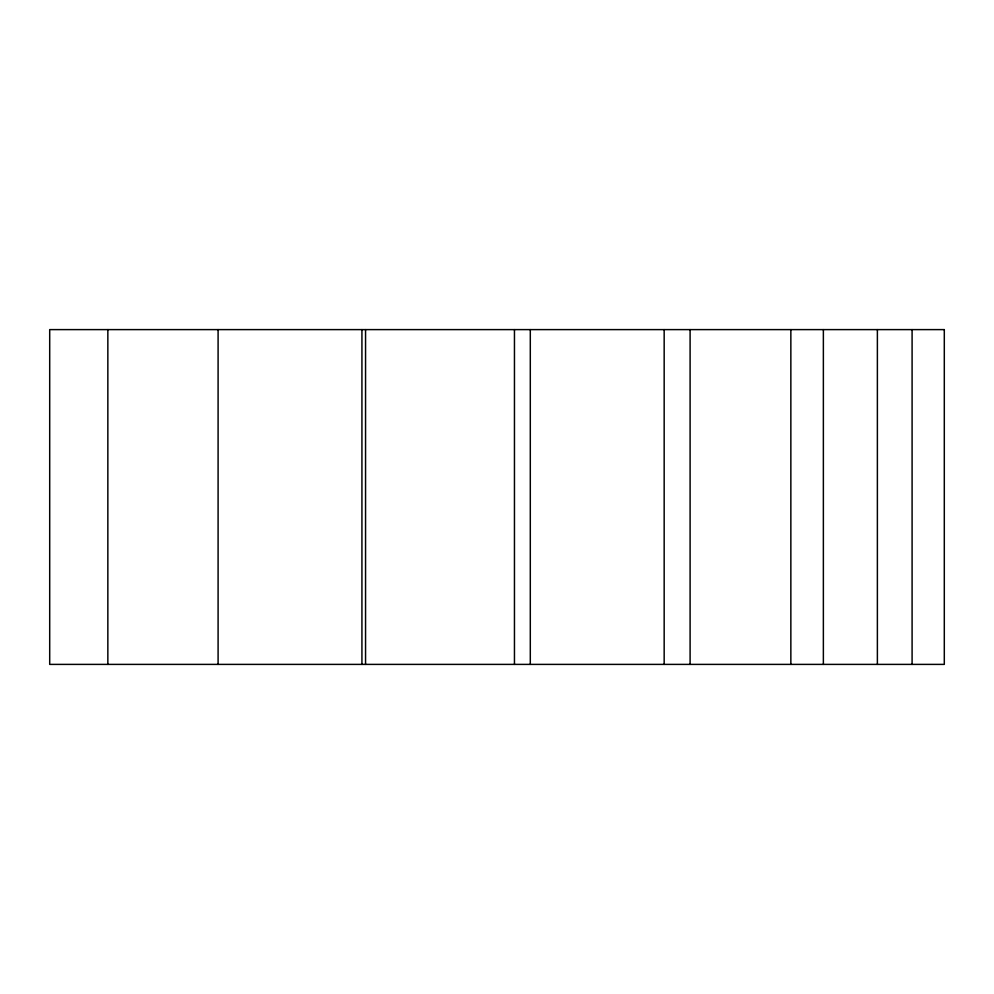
<?xml version="1.0" encoding="UTF-8"?>
<svg xmlns="http://www.w3.org/2000/svg" width="994" height="994" viewBox="0 0 994 994"><rect width="100%" height="100%" fill="white"/><g stroke="black" fill="none" stroke-linecap="round" stroke-linejoin="round"><path stroke-width="1.49" d="M912.094 329.61L912.094 664.39M877.379 329.61L877.379 664.39M823.367 329.61L823.367 664.39M790.851 329.61L790.851 664.39M690.097 329.61L690.097 664.39M664.166 329.61L664.166 664.39M530.299 329.61L530.299 664.39M514.457 329.61L514.457 664.39M365.556 329.61L365.556 664.39M361.928 329.61L361.928 664.39M218.096 329.61L218.096 664.39M107.849 329.61L107.849 664.39M944.3 329.61L49.7 329.61L49.7 664.39L944.3 664.39L944.3 329.61"/></g></svg>
